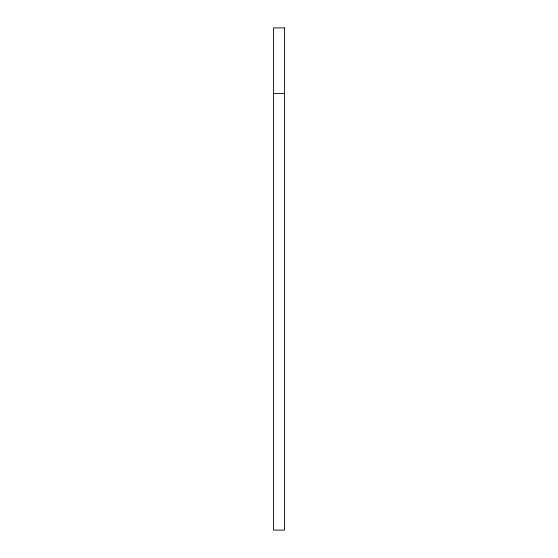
<?xml version="1.0" encoding="UTF-8"?>
<svg xmlns="http://www.w3.org/2000/svg" width="558" height="558" viewBox="0 0 558 558"><rect width="100%" height="100%" fill="white"/><g stroke="black" fill="none" stroke-linecap="round" stroke-linejoin="round"><path stroke-width="0.84" d="M273.532 93.493L284.468 93.493M284.468 27.9L273.532 27.9L273.532 530.1L284.468 530.1L284.468 27.9"/></g></svg>
